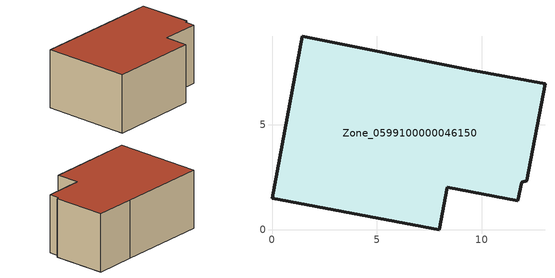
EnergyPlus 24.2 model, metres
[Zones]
Zone_0599100000046150
 floor ground (C_G): 12.14,2.33 11.91,2.25 11.71,1.37 8.34,2.02 7.96,0 0,1.5 1.45,9.21 9.39,7.63 13.01,6.95 z0
 wall outside (C_F): 9.39,7.63 1.45,9.21 0,1.5 7.96,0 8.34,2.02 11.71,1.37 11.91,2.25 12.14,2.33 13.01,6.95 9.39,7.63 z0:5.26
 roof outside (C_R): 11.91,2.25 12.14,2.33 13.01,6.95 9.39,7.63 1.45,9.21 0,1.5 7.96,0 8.34,2.02 11.71,1.37 z5.26
[BUILDING]
Pand.0599100000046150: North Axis=0; Terrain=City; Loads Convergence Tolerance Value=0.04; Temperature Convergence Tolerance Value=0.4; Solar Distribution=FullExterior; Maximum Number of Warmup Days=25; Minimum Number of Warmup Days=1
[Site:Location]
Rotterdam.The.Hague.AP_ZH_NLD Design_Conditions: Latitude=51.96; Longitude=4.45; Time Zone=1; Elevation=-4.5
[SITE:GROUNDTEMPERATURE:BUILDINGSURFACE]
18, 18, 18, 18, 18, 18, 18, 18, 18, 18, 18, 18
[MATERIAL] Thermal Absorptance=0.9; Solar Absorptance=0.7; Visible Absorptance=0.7
Name | Roughness | Thickness | Conductivity | Density | Specific Heat
G.TC.1946 | MediumSmooth | 0.15 | 1 | 540 | 1210
F.TC.1946 | Rough | 0.3 | 0.857143 | 1920 | 840
R.TC.1946 | MediumRough | 0.2 | 0.909091 | 1500 | 1000
[CONSTRUCTION]
C_G: G.TC.1946
C_F: F.TC.1946
C_R: R.TC.1946
[ZONE]
Zone_0599100000046150: Type=1; Multiplier=1; Ceiling Height=Autocalculate; Volume=Autocalculate; Floor Area=autocalculate; Part of Total Floor Area=Yes
[ZONEINFILTRATION:DESIGNFLOWRATE]
Infil_Zone_0599100000046150: Zone or ZoneList or Space or SpaceList=Zone_0599100000046150; Schedule=AlwaysOn; Design Flow Rate Calculation Method=Flow/Area; Flow Rate per Floor Area=0.003; Constant Term Coefficient=1; Temperature Term Coefficient=0; Velocity Term Coefficient=0; Velocity Squared Term Coefficient=0
[HVACTEMPLATE:ZONE:IDEALLOADSAIRSYSTEM]
Zone_0599100000046150: Maximum Heating Supply Air Temperature=50; Minimum Cooling Supply Air Temperature=13; Maximum Heating Supply Air Humidity Ratio=0.0156; Minimum Cooling Supply Air Humidity Ratio=0.0077; Heating Limit=NoLimit; Cooling Limit=NoLimit; Dehumidification Control Type=ConstantSensibleHeatRatio; Cooling Sensible Heat Ratio=0.7; Dehumidification Setpoint=60; Humidification Control Type=None; Humidification Setpoint=30; Outdoor Air Method=None; Outdoor Air Flow Rate per Person=0.00944; Outdoor Air Flow Rate per Zone Floor Area=0; Outdoor Air Flow Rate per Zone=0; Demand Controlled Ventilation Type=None; Outdoor Air Economizer Type=NoEconomizer; Heat Recovery Type=None; Sensible Heat Recovery Effectiveness=0.7; Latent Heat Recovery Effectiveness=0.65
[ZONECONTROL:THERMOSTAT]
ThermostatControl_Zone_0599100000046150: Zone or ZoneList=Zone_0599100000046150; Control Type Schedule=DualSetpointControlType; Control 1=Thermostat_Zone_0599100000046150; Temperature Difference Between Cutout And Setpoint=0
[THERMOSTATSETPOINT:DUALSETPOINT]
Thermostat_Zone_0599100000046150: Heating Setpoint Temperature Schedule=HeatingSetpoint_Zone_0599100000046150; Cooling Setpoint Temperature Schedule=CoolingSetpoint_Zone_0599100000046150
[SCHEDULE:COMPACT]
HeatingSetpoint_Zone_0599100000046150: Through: 12/31, For: AllDays, Until: 24:00, 21
CoolingSetpoint_Zone_0599100000046150: Through: 12/31, For: AllDays, Until: 24:00, 24
DualSetpointControlType: Through: 12/31, For: AllDays, Until: 24:00, 4
AlwaysOn: Through: 12/31, For: AllDays, Until: 24:00, 1
